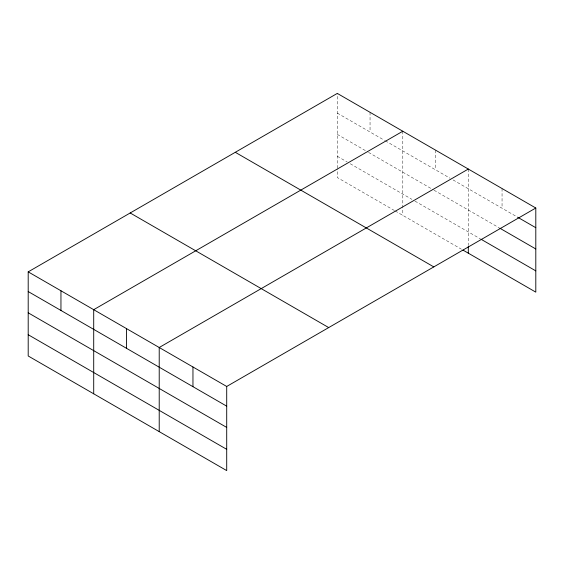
<?xml version="1.0" encoding="UTF-8"?>
<svg xmlns="http://www.w3.org/2000/svg" width="564" height="564" viewBox="0 0 564 564"><rect width="100%" height="100%" fill="white"/><g stroke="black" fill="none" stroke-linecap="round" stroke-linejoin="round"><path stroke-width="0.42" stroke-dasharray="2.82 2.11" d="M337.293 168.178L337.293 93.405M337.293 113.103L384.521 140.365M385.282 140.81L450.023 178.189M453.075 179.944L517.801 217.316M337.293 134.366L367.763 151.956M368.525 152.393L433.265 189.772M434.033 190.216L499.055 227.757M337.293 156.27L347.191 161.988M350.244 163.743L411.939 199.367M414.984 201.129L480.309 238.84M394.419 210.513L337.293 177.533L337.293 169.024M395.181 210.957L461.451 249.217M502.052 188.531L502.052 208.229M468.31 169.052L468.31 245.516M435.556 150.137L435.556 169.834M402.802 131.229L402.802 215.349M370.047 112.321L370.047 132.011"/><path stroke-width="0.85" d="M462.974 250.092L535.8 292.138L535.8 208.017L337.293 93.405L28.2 271.862L28.2 355.983L226.707 470.595L226.707 386.467L28.2 271.862M402.802 131.229L93.709 309.685L93.709 393.806M468.31 169.052L159.217 347.502L159.217 431.622M226.707 386.467L535.8 208.017M517.801 217.316L535.8 227.708M499.803 228.187L535.8 248.971M481.057 239.27L535.8 270.875M235.294 152.301L433.801 266.906M130.199 212.973L328.706 327.578M28.2 291.553L226.707 406.165M28.2 312.816L226.707 427.42M28.2 334.72L226.707 449.332M468.31 246.369L468.31 253.173M192.958 366.988L192.958 386.678M126.463 328.593L126.463 348.284M60.954 290.77L60.954 310.468"/></g></svg>
